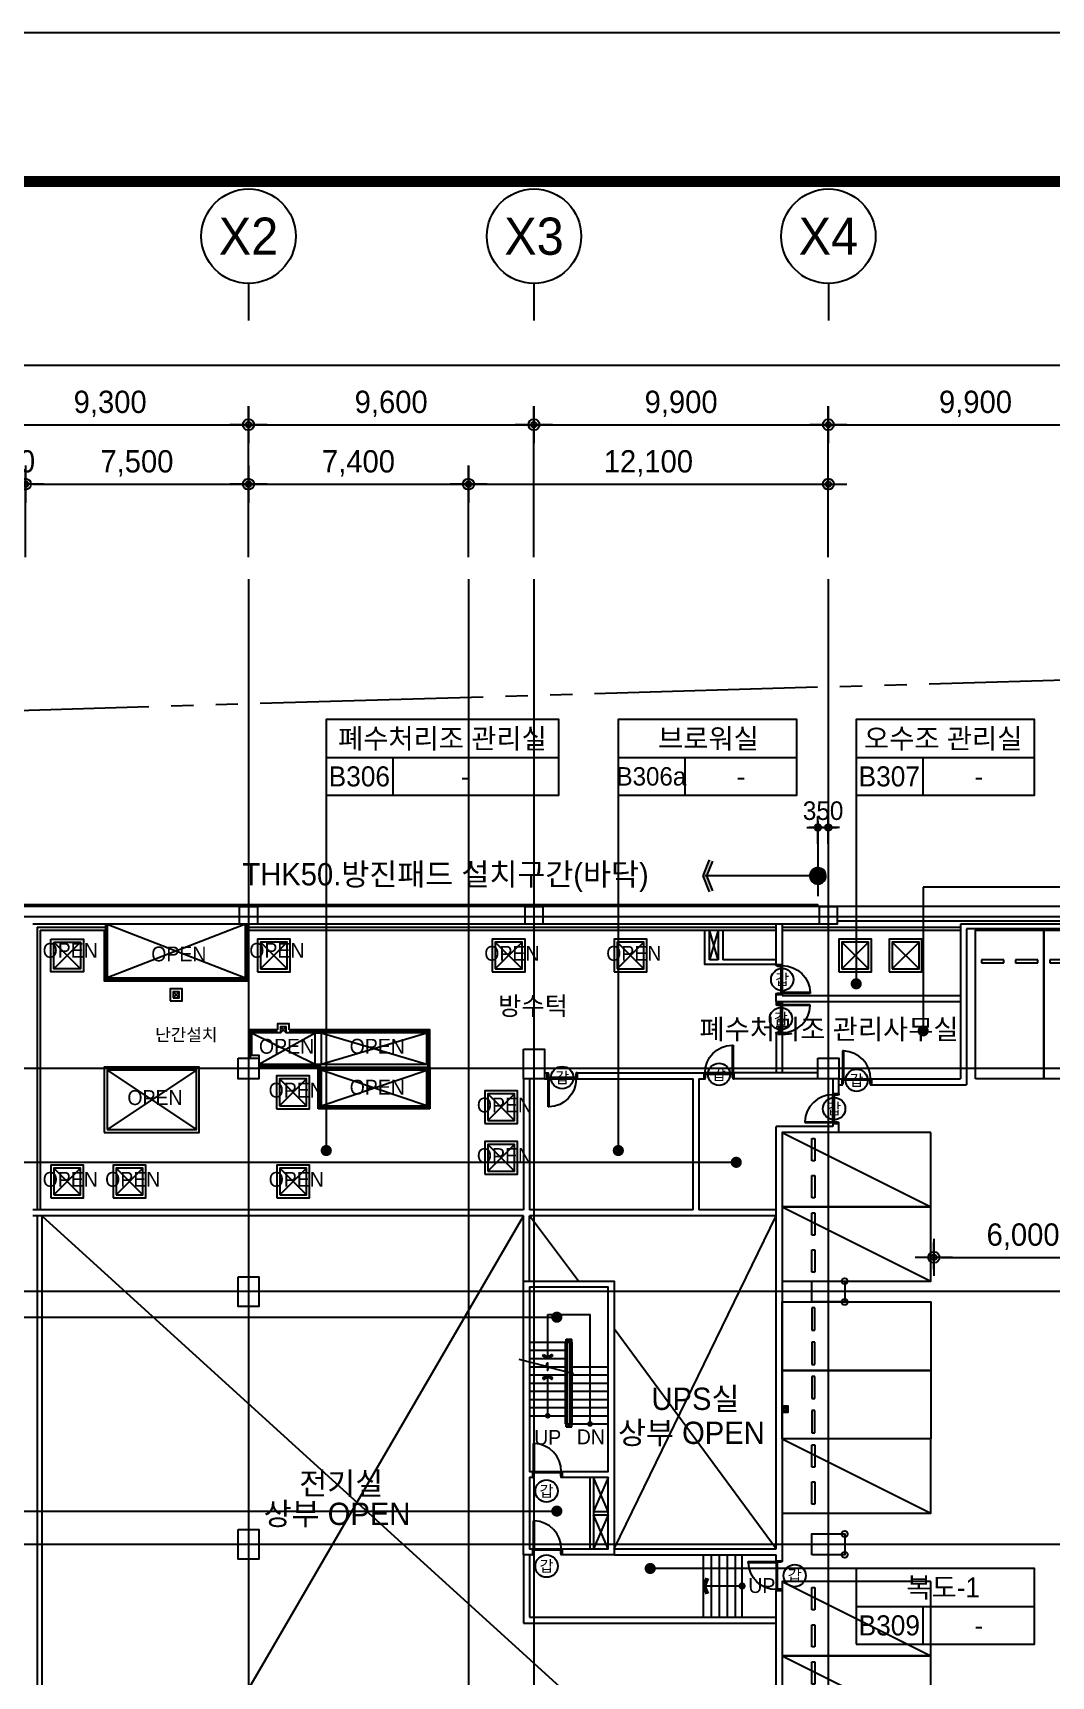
# Model space of a CAD drawing. Header units: metres. Extents: x 630750 to 860239, y 578133 to 726633.
# Drawn here: x 681554 to 715797, y 671380 to 726633 of the extents above; entities that cross this region are included whole.
import ezdxf
from ezdxf.enums import TextEntityAlignment as Align

# ---------------------------------------------------------------- set-up
doc = ezdxf.new("R2010")
doc.units = ezdxf.units.M
doc.header["$LTSCALE"] = 300
for name, pattern in [('HIDDEN', [2, 1, -1]), ('SITE$0$ACAD$0$DASHED', [19.05, 12.7, -6.35]), ('SITE$0$PROPERTY', [37.5, 25, -2.5, 2.5, -2.5, 2.5, -2.5])]:
    doc.linetypes.add(name, pattern=pattern)
doc.layers.get('Defpoints').update_dxf_attribs({"color": 8})
for name, color, linetype in [('001dmp-FORM', 7, 'Continuous'), ('A-ARCH', 8, 'Continuous'), ('A-CEN-1', 1, 'Continuous'), ('A-CON', 2, 'Continuous'), ('A-DIM', 7, 'Continuous'), ('A-DOR', 4, 'Continuous'), ('A-ELE-7', 7, 'Continuous'), ('A-ELE-8', 8, 'Continuous'), ('A-ELE-9', 9, 'Continuous'), ('A-ETC-1', 7, 'Continuous'), ('A-FIN-2', 6, 'Continuous'), ('A-GRID-DIMS', 14, 'Continuous'), ('A-HAT-1', 9, 'Continuous'), ('A-HAT-2', 8, 'Continuous'), ('A-ROM', 7, 'Continuous'), ('A-STAIR', 4, 'Continuous'), ('A-SYM1', 7, 'Continuous'), ('A-TXT', 3, 'Continuous'), ('A-TXT-S', 3, 'Continuous'), ('A-WAL-BLK', 3, 'Continuous'), ('A-WAL-DW', 7, 'Continuous'), ('A-WALL-CONC', 2, 'Continuous'), ('A-코너가드', 7, 'Continuous'), ('DIM', 7, 'Continuous'), ('DOR', 4, 'Continuous'), ('PAK', 8, 'Continuous'), ('SITE$0$C-PROP', 72, 'SITE$0$ACAD$0$DASHED'), ('SLEEVE(F)입상B3', 232, 'Continuous'), ('블럭', 7, 'Continuous'), ('주차장배수', 3, 'Continuous')]:
    doc.layers.add(name, color=color, linetype=linetype)
doc.styles.add('TEXT', font='')
doc.styles.add('TEXT(돋음)', font='')
doc.styles.add('돋움', font='')
doc.styles.get('TEXT').set_extended_font_data('DotumChe')
doc.styles.get('TEXT(돋음)').set_extended_font_data('Dotum')
doc.styles.get('돋움').set_extended_font_data('Dotum')
doc.dimstyles.new('DIM250', dxfattribs={"dimscale": 250, "dimtxt": 3, "dimasz": 1, "dimexe": 2, "dimexo": 3, "dimgap": 1, "dimtad": 1, "dimdec": 0, "dimzin": 0, "dimdsep": 46, "dimlunit": 6, "dimtxsty": 'TEXT(돋음)', "dimblk": 'Z_DOT', "dimcen": 2.5, "dimdle": 2, "dimclrd": 256, "dimclre": 256, "dimclrt": 3, "dimadec": 0, "dimazin": 0, "dimtfac": 1, "dimtdec": 0, "dimtix": 1, "dimtmove": 2, "dimatfit": 3, "dimldrblk": 'Z_DOT', "dimfxl": 1, "dimtolj": 1, "dimtzin": 0, "dimarcsym": 0})
doc.dimstyles.new('DIM250s', dxfattribs={"dimscale": 250, "dimtxt": 2.5, "dimasz": 0.6, "dimexe": 1.5, "dimexo": 2, "dimgap": 1, "dimtad": 1, "dimdec": 0, "dimzin": 0, "dimdsep": 46, "dimtxsty": 'TEXT(돋음)', "dimblk": 'Z_DOT', "dimcen": 1.5, "dimdle": 2, "dimclrd": 256, "dimclre": 256, "dimclrt": 3, "dimadec": 0, "dimazin": 0, "dimtfac": 1, "dimtdec": 0, "dimtix": 1, "dimtmove": 2, "dimatfit": 3, "dimldrblk": 'Z_DOT', "dimfxl": 1, "dimtolj": 1, "dimtzin": 0, "dimarcsym": 0})

# ---------------------------------------------------------------- blocks, each defined once
blk = doc.blocks.new('sym-rom')
at = {"color": 0, "linetype": 'ByBlock'}
for p, q in [((0, 5.1), (24, 5.1)), ((9, 0), (9, 5.1))]:
    blk.add_line(p, q, dxfattribs=at)
blk.add_lwpolyline([(0, 0), (24, 0), (24, 10.2), (0, 10.2)], close=True, dxfattribs=at)
blk = doc.blocks.new('Z_DOT')
at = {"layer": 'DIM', "color": 7}
for p, q in [((0, -2.5), (0, 2.5)), ((-2.5, 0), (2.5, 0))]:
    blk.add_line(p, q, dxfattribs=at)
for radius in [0.75, 0.375]:
    blk.add_circle((0, 0), radius, dxfattribs=at)
blk = doc.blocks.new('*D34')
at = {"layer": 'A-DIM', "lineweight": -2, "transparency": 16777216}
for p, q in [((708304, 709009), (708304, 713959)), ((718204, 709009), (718204, 713959)), ((708554, 713459), (717954, 713459))]:
    blk.add_line(p, q, dxfattribs=at)
at = {"layer": 'Defpoints', "color": 0, "transparency": 16777216}
for p in [(718204, 713459), (708304, 708259), (718204, 708259)]:
    blk.add_point(p, dxfattribs=at)
at = {"layer": 'A-DIM', "lineweight": -2, "transparency": 16777216, "xscale": 250, "yscale": 250, "zscale": 250, "rotation": 180}
blk.add_blockref('Z_DOT', (708304, 713459), dxfattribs=at)
at = {"layer": 'A-DIM', "lineweight": -2, "transparency": 16777216, "xscale": 250, "yscale": 250, "zscale": 250}
blk.add_blockref('Z_DOT', (718204, 713459), dxfattribs=at)
at = {"layer": 'A-DIM', "color": 3, "transparency": 16777216, "insert": (713254, 714157), "char_height": 750, "attachment_point": 5, "style": 'TEXT(돋음)'}
blk.add_mtext('\\A1;9,900', dxfattribs=at)
blk = doc.blocks.new('*D44')
at = {"layer": 'A-DIM', "lineweight": -2, "transparency": 16777216}
for p, q in [((679504, 709009), (679504, 711959)), ((681304, 709009), (681304, 711959)), ((679254, 711459), (679004, 711459)), ((679504, 711459), (681304, 711459)), ((681554, 711459), (681804, 711459))]:
    blk.add_line(p, q, dxfattribs=at)
at = {"layer": 'Defpoints', "color": 0, "transparency": 16777216}
for p in [(681304, 711459), (679504, 708259), (681304, 708259)]:
    blk.add_point(p, dxfattribs=at)
at = {"layer": 'A-DIM', "lineweight": -2, "transparency": 16777216, "xscale": 250, "yscale": 250, "zscale": 250}
blk.add_blockref('Z_DOT', (679504, 711459), dxfattribs=at)
at = {"layer": 'A-DIM', "lineweight": -2, "transparency": 16777216, "xscale": 250, "yscale": 250, "zscale": 250, "rotation": 180}
blk.add_blockref('Z_DOT', (681304, 711459), dxfattribs=at)
at = {"layer": 'A-DIM', "color": 3, "transparency": 16777216, "insert": (680404, 712157), "char_height": 750, "attachment_point": 5, "style": 'TEXT(돋음)'}
blk.add_mtext('\\A1;1,800', dxfattribs=at)
blk = doc.blocks.new('*D45')
at = {"layer": 'A-DIM', "lineweight": -2, "transparency": 16777216}
for p, q in [((681304, 709009), (681304, 711959)), ((688804, 709009), (688804, 711959)), ((681554, 711459), (688554, 711459))]:
    blk.add_line(p, q, dxfattribs=at)
at = {"layer": 'Defpoints', "color": 0, "transparency": 16777216}
for p in [(688804, 711459), (681304, 708259), (688804, 708259)]:
    blk.add_point(p, dxfattribs=at)
at = {"layer": 'A-DIM', "lineweight": -2, "transparency": 16777216, "xscale": 250, "yscale": 250, "zscale": 250, "rotation": 180}
blk.add_blockref('Z_DOT', (681304, 711459), dxfattribs=at)
at = {"layer": 'A-DIM', "lineweight": -2, "transparency": 16777216, "xscale": 250, "yscale": 250, "zscale": 250}
blk.add_blockref('Z_DOT', (688804, 711459), dxfattribs=at)
at = {"layer": 'A-DIM', "color": 3, "transparency": 16777216, "insert": (685054, 712157), "char_height": 750, "attachment_point": 5, "style": 'TEXT(돋음)'}
blk.add_mtext('\\A1;7,500', dxfattribs=at)
blk = doc.blocks.new('351')
at = {"ltscale": 5}
for points in [[(1383106, 4240352), (1378268, 4241613), (1378848, 4243839), (1383686, 4242578), (1383106, 4240352)], [(1379765, 4243393), (1379576, 4242667)], [(1379673, 4242642), (1379862, 4243368)], [(1379862, 4243368), (1379765, 4243393)], [(1379862, 4243368), (1379765, 4243393)], [(1379576, 4242667), (1379673, 4242642)], [(1379475, 4242280), (1379286, 4241555)], [(1379383, 4241529), (1379572, 4242255)], [(1379572, 4242255), (1379475, 4242280)], [(1379286, 4241555), (1379383, 4241529)]]:
    blk.add_lwpolyline(points, dxfattribs=at)
for points in [[(1379765, 4243393), (1379576, 4242667)], [(1379673, 4242642), (1379862, 4243368)], [(1379576, 4242667), (1379673, 4242642)], [(1379475, 4242280), (1379286, 4241555)], [(1379383, 4241529), (1379572, 4242255)], [(1379572, 4242255), (1379475, 4242280)], [(1379286, 4241555), (1379383, 4241529)]]:
    blk.add_lwpolyline(points)
blk = doc.blocks.new('56')
at = {"ltscale": 5}
for points in [[(0, 5000), (0, 0), (2500, 0), (2500, 5000), (0, 5000)], [(200, 1100), (950, 1100)], [(200, 1000), (200, 1100)], [(950, 1000), (200, 1000)], [(950, 1100), (950, 1000)], [(1450, 1100), (2200, 1100)], [(1450, 1000), (1450, 1100)], [(2200, 1000), (1450, 1000)], [(2200, 1100), (2200, 1000)], [(2200, 1100), (2200, 1000)]]:
    blk.add_lwpolyline(points, dxfattribs=at)
for points in [[(200, 1000), (200, 1100)], [(200, 1100), (950, 1100)], [(950, 1000), (200, 1000)], [(950, 1100), (950, 1000)], [(1450, 1000), (1450, 1100)], [(1450, 1100), (2200, 1100)], [(2200, 1000), (1450, 1000)]]:
    blk.add_lwpolyline(points)
at = {"layer": 'PAK'}
blk.add_lwpolyline([(0, 0), (2500, 5000)], dxfattribs=at)
blk = doc.blocks.new('d-10-20')
at = {"layer": 'A-DOR'}
for p, q in [((72141, 450758), (72141, 449818)), ((72171, 450758), (72141, 450758)), ((72171, 450758), (72171, 449818)), ((72141, 449818), (72171, 449818))]:
    blk.add_line(p, q, dxfattribs=at)
for points in [[(72111, 449818), (72111, 449618), (72141, 449618), (72141, 449663), (72156, 449663), (72156, 449773), (72141, 449773), (72141, 449818)], [(73111, 449818), (73111, 449618), (73081, 449618), (73081, 449663), (73066, 449663), (73066, 449773), (73081, 449773), (73081, 449818)]]:
    blk.add_lwpolyline(points, close=True, dxfattribs=at)
blk.add_arc((72141, 449818), 940, 0, 88.1729, dxfattribs=at)
at = {"layer": 'DOR', "color": 9}
for points in [[(72141, 449818), (73081, 449818)], [(73066, 449773), (72156, 449773)]]:
    blk.add_lwpolyline(points, dxfattribs=at)
blk = doc.blocks.new('*D90')
at = {"layer": 'A-DIM', "lineweight": -2, "transparency": 16777216}
for p, q in [((679504, 709009), (679504, 715959)), ((770504, 709009), (770504, 715959)), ((679754, 715459), (770254, 715459))]:
    blk.add_line(p, q, dxfattribs=at)
at = {"layer": 'Defpoints', "color": 0, "transparency": 16777216}
for p in [(770504, 715459), (679504, 708259), (770504, 708259)]:
    blk.add_point(p, dxfattribs=at)
at = {"layer": 'A-DIM', "lineweight": -2, "transparency": 16777216, "xscale": 250, "yscale": 250, "zscale": 250, "rotation": 180}
blk.add_blockref('Z_DOT', (679504, 715459), dxfattribs=at)
at = {"layer": 'A-DIM', "lineweight": -2, "transparency": 16777216, "xscale": 250, "yscale": 250, "zscale": 250}
blk.add_blockref('Z_DOT', (770504, 715459), dxfattribs=at)
at = {"layer": 'A-DIM', "color": 3, "transparency": 16777216, "insert": (725004, 716157), "char_height": 750, "attachment_point": 5, "style": 'TEXT(돋음)'}
blk.add_mtext('\\A1;91,000', dxfattribs=at)
blk = doc.blocks.new('*D92')
at = {"layer": 'A-DIM', "lineweight": -2, "transparency": 16777216}
for p, q in [((679504, 709009), (679504, 713959)), ((688804, 709009), (688804, 713959)), ((679754, 713459), (688554, 713459))]:
    blk.add_line(p, q, dxfattribs=at)
at = {"layer": 'Defpoints', "color": 0, "transparency": 16777216}
for p in [(688804, 713459), (679504, 708259), (688804, 708259)]:
    blk.add_point(p, dxfattribs=at)
at = {"layer": 'A-DIM', "lineweight": -2, "transparency": 16777216, "xscale": 250, "yscale": 250, "zscale": 250, "rotation": 180}
blk.add_blockref('Z_DOT', (679504, 713459), dxfattribs=at)
at = {"layer": 'A-DIM', "lineweight": -2, "transparency": 16777216, "xscale": 250, "yscale": 250, "zscale": 250}
blk.add_blockref('Z_DOT', (688804, 713459), dxfattribs=at)
at = {"layer": 'A-DIM', "color": 3, "transparency": 16777216, "insert": (684154, 714157), "char_height": 750, "attachment_point": 5, "style": 'TEXT(돋음)'}
blk.add_mtext('\\A1;9,300', dxfattribs=at)
blk = doc.blocks.new('*D93')
at = {"layer": 'A-DIM', "lineweight": -2, "transparency": 16777216}
for p, q in [((688804, 709009), (688804, 713959)), ((698404, 709009), (698404, 713959)), ((689054, 713459), (698154, 713459))]:
    blk.add_line(p, q, dxfattribs=at)
at = {"layer": 'Defpoints', "color": 0, "transparency": 16777216}
for p in [(698404, 713459), (688804, 708259), (698404, 708259)]:
    blk.add_point(p, dxfattribs=at)
at = {"layer": 'A-DIM', "lineweight": -2, "transparency": 16777216, "xscale": 250, "yscale": 250, "zscale": 250, "rotation": 180}
blk.add_blockref('Z_DOT', (688804, 713459), dxfattribs=at)
at = {"layer": 'A-DIM', "lineweight": -2, "transparency": 16777216, "xscale": 250, "yscale": 250, "zscale": 250}
blk.add_blockref('Z_DOT', (698404, 713459), dxfattribs=at)
at = {"layer": 'A-DIM', "color": 3, "transparency": 16777216, "insert": (693604, 714157), "char_height": 750, "attachment_point": 5, "style": 'TEXT(돋음)'}
blk.add_mtext('\\A1;9,600', dxfattribs=at)
blk = doc.blocks.new('*D94')
at = {"layer": 'A-DIM', "lineweight": -2, "transparency": 16777216}
for p, q in [((698404, 709009), (698404, 713959)), ((708304, 709009), (708304, 713959)), ((698654, 713459), (708054, 713459))]:
    blk.add_line(p, q, dxfattribs=at)
at = {"layer": 'Defpoints', "color": 0, "transparency": 16777216}
for p in [(708304, 713459), (698404, 708259), (708304, 708259)]:
    blk.add_point(p, dxfattribs=at)
at = {"layer": 'A-DIM', "lineweight": -2, "transparency": 16777216, "xscale": 250, "yscale": 250, "zscale": 250, "rotation": 180}
blk.add_blockref('Z_DOT', (698404, 713459), dxfattribs=at)
at = {"layer": 'A-DIM', "lineweight": -2, "transparency": 16777216, "xscale": 250, "yscale": 250, "zscale": 250}
blk.add_blockref('Z_DOT', (708304, 713459), dxfattribs=at)
at = {"layer": 'A-DIM', "color": 3, "transparency": 16777216, "insert": (703354, 714157), "char_height": 750, "attachment_point": 5, "style": 'TEXT(돋음)'}
blk.add_mtext('\\A1;9,900', dxfattribs=at)
blk = doc.blocks.new('*D112')
at = {"layer": 'A-DIM', "lineweight": -2, "transparency": 16777216}
for p, q in [((688804, 709009), (688804, 711959)), ((696204, 709009), (696204, 711959)), ((689054, 711459), (695954, 711459))]:
    blk.add_line(p, q, dxfattribs=at)
at = {"layer": 'Defpoints', "color": 0, "transparency": 16777216}
for p in [(696204, 711459), (688804, 708259), (696204, 708259)]:
    blk.add_point(p, dxfattribs=at)
at = {"layer": 'A-DIM', "lineweight": -2, "transparency": 16777216, "xscale": 250, "yscale": 250, "zscale": 250, "rotation": 180}
blk.add_blockref('Z_DOT', (688804, 711459), dxfattribs=at)
at = {"layer": 'A-DIM', "lineweight": -2, "transparency": 16777216, "xscale": 250, "yscale": 250, "zscale": 250}
blk.add_blockref('Z_DOT', (696204, 711459), dxfattribs=at)
at = {"layer": 'A-DIM', "color": 3, "transparency": 16777216, "insert": (692504, 712157), "char_height": 750, "attachment_point": 5, "style": 'TEXT(돋음)'}
blk.add_mtext('\\A1;7,400', dxfattribs=at)
blk = doc.blocks.new('*D114')
at = {"layer": 'A-DIM', "lineweight": -2, "transparency": 16777216}
for p, q in [((696204, 709009), (696204, 711959)), ((708304, 709009), (708304, 711959)), ((696454, 711459), (708054, 711459))]:
    blk.add_line(p, q, dxfattribs=at)
at = {"layer": 'Defpoints', "color": 0, "transparency": 16777216}
for p in [(708304, 711459), (696204, 708259), (708304, 708259)]:
    blk.add_point(p, dxfattribs=at)
at = {"layer": 'A-DIM', "lineweight": -2, "transparency": 16777216, "xscale": 250, "yscale": 250, "zscale": 250, "rotation": 180}
blk.add_blockref('Z_DOT', (696204, 711459), dxfattribs=at)
at = {"layer": 'A-DIM', "lineweight": -2, "transparency": 16777216, "xscale": 250, "yscale": 250, "zscale": 250}
blk.add_blockref('Z_DOT', (708304, 711459), dxfattribs=at)
at = {"layer": 'A-DIM', "color": 3, "transparency": 16777216, "insert": (702254, 712157), "char_height": 750, "attachment_point": 5, "style": 'TEXT(돋음)'}
blk.add_mtext('\\A1;12,100', dxfattribs=at)
blk = doc.blocks.new('*U31')
blk.add_line((0, 5), (0, 0))
blk.add_circle((0, 11.35), 6.35)
at = {"color": 3, "style": '돋움'}
blk.add_attdef('NO', text='', height=5, dxfattribs=at).set_placement((0, 11.35), align=Align.MIDDLE_CENTER)
blk = doc.blocks.new('dor-1000x200conc')
at = {"layer": 'A-DOR'}
for p, q in [((30, 1140), (30, 200)), ((60, 1140), (30, 1140)), ((60, 1140), (60, 200)), ((30, 200), (60, 200))]:
    blk.add_line(p, q, dxfattribs=at)
for points in [[(0, 200), (0, 0), (30, 0), (30, 45), (45, 45), (45, 155), (30, 155), (30, 200)], [(1000, 200), (1000, 0), (970, 0), (970, 45), (955, 45), (955, 155), (970, 155), (970, 200)]]:
    blk.add_lwpolyline(points, close=True, dxfattribs=at)
blk.add_arc((30, 200), 940, 0, 88.1729, dxfattribs=at)
at = {"layer": 'DOR', "color": 9}
for points in [[(30, 200), (970, 200)], [(955, 155), (45, 155)]]:
    blk.add_lwpolyline(points, dxfattribs=at)
blk = doc.blocks.new('*D85')
at = {"layer": 'A-DIM', "lineweight": -2, "transparency": 16777216}
for p, q in [((711854, 685060), (711854, 685960)), ((717854, 685060), (717854, 685960)), ((712104, 685460), (717604, 685460))]:
    blk.add_line(p, q, dxfattribs=at)
at = {"layer": 'Defpoints', "color": 0, "transparency": 16777216}
for p in [(717854, 685460), (711854, 684310), (717854, 684310)]:
    blk.add_point(p, dxfattribs=at)
at = {"layer": 'A-DIM', "lineweight": -2, "transparency": 16777216, "xscale": 250, "yscale": 250, "zscale": 250, "rotation": 180}
blk.add_blockref('Z_DOT', (711854, 685460), dxfattribs=at)
at = {"layer": 'A-DIM', "lineweight": -2, "transparency": 16777216, "xscale": 250, "yscale": 250, "zscale": 250}
blk.add_blockref('Z_DOT', (717854, 685460), dxfattribs=at)
at = {"layer": 'A-DIM', "color": 3, "transparency": 16777216, "insert": (714854, 686158), "char_height": 750, "attachment_point": 5, "style": 'TEXT(돋음)'}
blk.add_mtext('\\A1;6,000', dxfattribs=at)
blk = doc.blocks.new('*D65')
at = {"layer": 'A-DIM', "lineweight": -2, "transparency": 16777216}
for p, q in [((707954, 699364), (707954, 700288)), ((708304, 699364), (708304, 700288)), ((707804, 699913), (707654, 699913)), ((707954, 699913), (708304, 699913)), ((708454, 699913), (708604, 699913))]:
    blk.add_line(p, q, dxfattribs=at)
at = {"layer": 'Defpoints', "color": 0, "transparency": 16777216}
for p in [(708304, 699913), (707954, 698864), (708304, 698864)]:
    blk.add_point(p, dxfattribs=at)
at = {"layer": 'A-DIM', "lineweight": -2, "transparency": 16777216, "xscale": 150, "yscale": 150, "zscale": 150}
blk.add_blockref('Z_DOT', (707954, 699913), dxfattribs=at)
at = {"layer": 'A-DIM', "lineweight": -2, "transparency": 16777216, "xscale": 150, "yscale": 150, "zscale": 150, "rotation": 180}
blk.add_blockref('Z_DOT', (708304, 699913), dxfattribs=at)
at = {"layer": 'A-DIM', "color": 3, "transparency": 16777216, "insert": (708129, 700476), "char_height": 625, "attachment_point": 5, "style": 'TEXT(돋음)'}
blk.add_mtext('\\A1;350', dxfattribs=at)
blk = doc.blocks.new('xref-sheet(건축)')
at = {"layer": '001dmp-FORM', "color": 30}
blk.add_lwpolyline([(8410, 5940), (0, 5940), (0, 0), (8410, 0)], close=True, dxfattribs=at)
at = {"layer": '001dmp-FORM', "const_width": 15}
blk.add_lwpolyline([(300, 200), (300, 5740), (8210, 5740), (8210, 200)], close=True, dxfattribs=at)

msp = doc.modelspace()

# ---------------------------------------------------------------- hatches: boundary and pattern name
at = {"layer": 'A-ETC-1'}
for points in [[(704308.6, 698826.9), (704408.9, 698786.8), (704208.9, 698286.9), (704408.9, 697787), (704308.6, 697746.9), (704092.6, 698286.9)], [(707771.9, 698485.9, 1), (708136.9, 698088, 1)], [(708136.9, 698485.9, -1), (707771.9, 698088, -1)], [(704212.4, 674680.2), (704262.5, 674660.2), (704162.6, 674410.2), (704262.5, 674160.3), (704212.4, 674140.2), (704104.4, 674410.2)], [(704212.4, 674680.2), (704262.5, 674660.2), (704162.6, 674410.2), (704262.5, 674160.3), (704212.4, 674140.2), (704104.4, 674410.2)]]:
    msp.add_hatch(color=256, dxfattribs=at).paths.add_polyline_path(points)
at = {"layer": 'A-SYM1'}
for points in [[(698703.2, 682145.6), (698729.8, 682191.8), (698868.4, 682111.8), (699007, 682191.8), (699033.6, 682145.6), (698868.4, 682050.2)], [(698703.2, 681404.8), (698729.8, 681358.6), (698868.4, 681438.6), (699007, 681358.6), (699033.6, 681404.8), (698868.4, 681500.2)]]:
    msp.add_hatch(color=7, dxfattribs=at).paths.add_polyline_path(points)
h = msp.add_hatch(color=7, dxfattribs=at)
edge = h.paths.add_edge_path()
edge.add_arc((698868.4, 680135.2), 96, 450, 630)
edge.add_arc((698868.4, 680135.2), 96, 630, 810)
h = msp.add_hatch(color=7, dxfattribs=at)
edge = h.paths.add_edge_path()
edge.add_arc((700290.4, 679860.2), 96, 450, 630)
edge.add_arc((700290.4, 679860.2), 96, 630, 810)

# ---------------------------------------------------------------- linework, layer by layer
at = {"color": 0, "linetype": 'ByBlock'}
msp.add_line((693671.4, 700996.1), (693671.4, 702271.1), dxfattribs=at)
at = {"layer": 'A-ARCH'}
for p, q in [((691152.4, 690460.2), (691152.4, 691860.2)), ((694902.4, 691860.2), (694902.4, 690460.2)), ((694902.4, 690460.2), (691152.4, 690460.2))]:
    msp.add_line(p, q, dxfattribs=at)
at = {"layer": 'A-CEN-1', "linetype": 'Continuous'}
for p, q in [((688804.4, 708258.8), (688804.4, 632129.2)), ((696204.4, 708258.8), (696204.4, 636401.3)), ((698404.4, 708258.8), (698404.4, 667379.2)), ((708304.4, 708258.8), (708304.4, 640745.8)), ((796986.4, 696910.2), (657202.6, 696910.2)), ((796986.4, 691810.2), (657202.6, 691810.2)), ((796986.4, 684310.2), (657202.6, 684310.2)), ((796986.4, 675810.2), (657202.6, 675810.2))]:
    msp.add_line(p, q, dxfattribs=at)
at = {"layer": 'A-CON'}
for points in [[(688504.4, 697260.2), (689104.4, 697260.2), (689104.4, 696660.2), (688504.4, 696660.2)], [(698104.4, 697260.2), (698704.4, 697260.2), (698704.4, 696660.2), (698104.4, 696660.2)], [(708004.4, 697260.2), (708604.4, 697260.2), (708604.4, 696660.2), (708004.4, 696660.2)], [(698054.4, 692460.2), (698754.4, 692460.2), (698754.4, 691460.2), (698054.4, 691460.2)], [(688454.4, 692160.2), (689154.4, 692160.2), (689154.4, 691460.2), (688454.4, 691460.2)], [(707954.4, 692160.2), (708654.4, 692160.2), (708654.4, 691460.2), (707954.4, 691460.2)], [(688454.4, 684810.2), (689154.4, 684810.2), (689154.4, 683810.2), (688454.4, 683810.2)], [(707754.4, 683960.2), (707754.4, 684660.2), (708854.4, 684660.2), (708854.4, 683960.2)], [(688454.4, 676310.2), (689154.4, 676310.2), (689154.4, 675310.2), (688454.4, 675310.2)], [(707754.4, 675460.2), (707754.4, 676160.2), (708854.4, 676160.2), (708854.4, 675460.2)]]:
    msp.add_lwpolyline(points, close=True, dxfattribs=at)
at = {"layer": 'A-DIM', "color": 6, "linetype": 'HIDDEN', "const_width": 50}
msp.add_lwpolyline([(707954.4, 697285.2), (680929.4, 697285.2), (680929.4, 664935.2), (679129.4, 664935.2), (679129.4, 637435.2), (674129.4, 637435.2), (674129.4, 628364.9), (679129.4, 626847.7), (679129.4, 621141.5), (707947.1, 612397)], dxfattribs=at)
at = {"layer": 'A-ELE-7'}
for p, q in [((684052.4, 696660.2), (684052.4, 694860.2)), ((688702.4, 694860.2), (688702.4, 696660.2)), ((704304.4, 695460.2), (704304.4, 696460.2)), ((704604.4, 696460.2), (704604.4, 695460.2)), ((704754.4, 696460.2), (704754.4, 695460.2)), ((704604.4, 695460.2), (704304.4, 695460.2)), ((706554.4, 695460.2), (704754.4, 695460.2)), ((684052.4, 694860.2), (688702.4, 694860.2))]:
    msp.add_line(p, q, dxfattribs=at)
for points in [[(682254.4, 696060.2), (683154.4, 696060.2), (683154.4, 695160.2), (682254.4, 695160.2)], [(689204.4, 695160.2), (690104.4, 695160.2), (690104.4, 696060.2), (689204.4, 696060.2)], [(697104.4, 695160.2), (698004.4, 695160.2), (698004.4, 696060.2), (697104.4, 696060.2)], [(701204.4, 695160.2), (702104.4, 695160.2), (702104.4, 696060.2), (701204.4, 696060.2)], [(708754.4, 695160.2), (709654.4, 695160.2), (709654.4, 696060.2), (708754.4, 696060.2)], [(710454.4, 695160.2), (711354.4, 695160.2), (711354.4, 696060.2), (710454.4, 696060.2)], [(691252.4, 691960.2), (694802.4, 691960.2), (694802.4, 693010.2), (691252.4, 693010.2)], [(684052.4, 689760.2), (687052.4, 689760.2), (687052.4, 691760.2), (684052.4, 691760.2)], [(689852.4, 690560.2), (690752.4, 690560.2), (690752.4, 691460.2), (689852.4, 691460.2)], [(691252.4, 690560.2), (694802.4, 690560.2), (694802.4, 691760.2), (691252.4, 691760.2)], [(696854.4, 690060.2), (697754.4, 690060.2), (697754.4, 690960.2), (696854.4, 690960.2)], [(696854.4, 688360.2), (697754.4, 688360.2), (697754.4, 689260.2), (696854.4, 689260.2)], [(682254.4, 687560.2), (683154.4, 687560.2), (683154.4, 688460.2), (682254.4, 688460.2)], [(684354.4, 687560.2), (685254.4, 687560.2), (685254.4, 688460.2), (684354.4, 688460.2)], [(689854.4, 687560.2), (690754.4, 687560.2), (690754.4, 688460.2), (689854.4, 688460.2)]]:
    msp.add_lwpolyline(points, close=True, dxfattribs=at)
msp.add_lwpolyline([(689154.4, 691960.2), (691052.4, 691960.2), (691052.4, 693010.2), (690077.4, 693010.2), (690077.4, 693210.2), (689877.4, 693210.2), (689877.4, 693010.2), (688902.4, 693010.2), (688902.4, 692260.2), (689154.4, 692260.2), (689154.4, 691960.2)], dxfattribs=at)
at = {"layer": 'A-ELE-8', "color": 8}
for p, q in [((686277.4, 694385.2), (686477.4, 694185.2)), ((686277.4, 694185.2), (686477.4, 694385.2)), ((691052.4, 693010.2), (691252.4, 693010.2)), ((691052.4, 691960.2), (691252.4, 691960.2))]:
    msp.add_line(p, q, dxfattribs=at)
for points in [[(706554.4, 695310.2), (704154.4, 695310.2), (704154.4, 696460.2)], [(689777.4, 693110.2), (688802.4, 693110.2), (688802.4, 692160.2)], [(690177.4, 693110.2), (690177.4, 693310.2), (689777.4, 693310.2), (689777.4, 693110.2)], [(691152.4, 693110.2), (690177.4, 693110.2)], [(691152.4, 691860.2), (694902.4, 691860.2), (694902.4, 693110.2), (691152.4, 693110.2)], [(689152.4, 691860.2), (691152.4, 691860.2)]]:
    msp.add_lwpolyline(points, dxfattribs=at)
for points in [[(682154.4, 696160.2), (683254.4, 696160.2), (683254.4, 695060.2), (682154.4, 695060.2)], [(697004.4, 695060.2), (698104.4, 695060.2), (698104.4, 696160.2), (697004.4, 696160.2)], [(701104.4, 695060.2), (702204.4, 695060.2), (702204.4, 696160.2), (701104.4, 696160.2)], [(686177.4, 694085.2), (686577.4, 694085.2), (686577.4, 694485.2), (686177.4, 694485.2)], [(686277.4, 694185.2), (686477.4, 694185.2), (686477.4, 694385.2), (686277.4, 694385.2)], [(683952.4, 689660.2), (687152.4, 689660.2), (687152.4, 691860.2), (683952.4, 691860.2)], [(689752.4, 690460.2), (690852.4, 690460.2), (690852.4, 691560.2), (689752.4, 691560.2)], [(696754.4, 689960.2), (697854.4, 689960.2), (697854.4, 691060.2), (696754.4, 691060.2)], [(696754.4, 688260.2), (697854.4, 688260.2), (697854.4, 689360.2), (696754.4, 689360.2)], [(682154.4, 687460.2), (683254.4, 687460.2), (683254.4, 688560.2), (682154.4, 688560.2)], [(684254.4, 687460.2), (685354.4, 687460.2), (685354.4, 688560.2), (684254.4, 688560.2)], [(689754.4, 687460.2), (690854.4, 687460.2), (690854.4, 688560.2), (689754.4, 688560.2)]]:
    msp.add_lwpolyline(points, close=True, dxfattribs=at)
at = {"layer": 'A-ELE-9'}
for p, q in [((681704.4, 696560.2), (681704.4, 687060.2)), ((681704.4, 696560.2), (684052.4, 696560.2)), ((681804.4, 696460.2), (681804.4, 687060.2)), ((688702.4, 696560.2), (706554.4, 696560.2)), ((706754.4, 696560.2), (712754.4, 696560.2)), ((706754.4, 696460.2), (712754.4, 696460.2))]:
    msp.add_line(p, q, dxfattribs=at)
msp.add_lwpolyline([(681804.4, 696460.2), (683952.4, 696460.2), (683952.4, 694760.2), (688802.4, 694760.2), (688802.4, 696460.2), (706554.4, 696460.2)], dxfattribs=at)
at = {"layer": 'A-ETC-1'}
for p, q in [((707954.4, 700139.8), (707954.4, 697600.3)), ((704092.6, 698286.9), (704308.6, 698826.9)), ((704408.9, 698786.8), (704208.9, 698286.9)), ((704308.6, 697746.9), (704092.6, 698286.9)), ((707954.4, 698286.9), (704150.7, 698286.9)), ((704208.9, 698286.9), (704408.9, 697787)), ((704104.4, 674410.2), (704212.4, 674680.2)), ((704104.4, 674410.2), (704212.4, 674680.2)), ((704262.5, 674660.2), (704162.6, 674410.2)), ((704262.5, 674660.2), (704162.6, 674410.2)), ((705454.4, 674410.2), (704104.4, 674410.2)), ((704212.4, 674140.2), (704104.4, 674410.2)), ((704212.4, 674140.2), (704104.4, 674410.2)), ((704162.6, 674410.2), (704262.5, 674160.3)), ((704162.6, 674410.2), (704262.5, 674160.3))]:
    msp.add_line(p, q, dxfattribs=at)
at = {"layer": 'A-ETC-1', "const_width": 120}
msp.add_lwpolyline([(705448.6, 674450.8, -1), (705360.2, 674369.7, -1)], format="xyb", close=True, dxfattribs=at)
at = {"layer": 'A-ETC-1'}
for start, end in [(42.53473, 222.53473), (137.46527, 317.46527), (317.46527, 137.46527)]:
    msp.add_arc((707954.4, 698286.9), 270, start, end, dxfattribs=at)
at = {"layer": 'A-FIN-2'}
for p, q in [((689777.4, 693060.2), (689777.4, 693050.2)), ((690177.4, 693060.2), (690177.4, 693050.2))]:
    msp.add_line(p, q, dxfattribs=at)
for points in [[(683992.4, 696660.2), (683992.4, 694800.2), (688762.4, 694800.2), (688762.4, 696660.2)], [(684002.4, 696660.2), (684002.4, 694810.2), (688752.4, 694810.2), (688752.4, 696660.2)], [(689777.4, 693060.2), (688852.4, 693060.2), (688852.4, 692160.2)], [(689777.4, 693050.2), (688862.4, 693050.2), (688862.4, 692160.2)], [(689152.4, 691910.2), (691202.4, 691910.2), (691202.4, 690510.2), (694852.4, 690510.2), (694852.4, 693060.2), (690177.4, 693060.2)], [(691152.4, 691920.2), (691212.4, 691920.2), (691212.4, 690520.2), (694842.4, 690520.2), (694842.4, 693050.2), (690177.4, 693050.2)], [(689152.4, 691920.2), (691152.4, 691920.2)]]:
    msp.add_lwpolyline(points, dxfattribs=at)
at = {"layer": 'A-HAT-1', "color": 8}
for p, q in [((688702.4, 696660.2), (684052.4, 694860.2)), ((684052.4, 696660), (688702.4, 694860.2)), ((704604.4, 695460.2), (704304.4, 696460.2)), ((704604.4, 696460.2), (704304.4, 695460.2)), ((682254.4, 695160.2), (683154.4, 696060.2)), ((683154.4, 695160.2), (682254.4, 696060.2)), ((689204.4, 695160.2), (690104.4, 696060.2)), ((690104.4, 695160.2), (689204.4, 696060.2)), ((697104.4, 695160.2), (698004.4, 696060.2)), ((698004.4, 695160.2), (697104.4, 696060.2)), ((701204.4, 695160.2), (702104.4, 696060.2)), ((702104.4, 695160.2), (701204.4, 696060.2)), ((688902.4, 693010.2), (691052.4, 691960.2)), ((689154.4, 691960.2), (691052.4, 693010.2)), ((689877.4, 693210.2), (690077.4, 693010.2)), ((689877.4, 693010.2), (690077.4, 693210.2)), ((691252.4, 693010.2), (694802.4, 691960.2)), ((691252.4, 691960.2), (694802.4, 693010.2)), ((684052.4, 691760.2), (687052.4, 689760.2)), ((687052.4, 691760.2), (684052.4, 689760.2)), ((689852.4, 690560.2), (690752.4, 691460.2)), ((690752.4, 690560.2), (689852.4, 691460.2)), ((691252.4, 690560.2), (694802.4, 691760.2)), ((694802.4, 690560.2), (691252.4, 691760.2)), ((696854.4, 690060.2), (697754.4, 690960.2)), ((697754.4, 690060.2), (696854.4, 690960.2)), ((696854.4, 688360.2), (697754.4, 689260.2)), ((697754.4, 688360.2), (696854.4, 689260.2)), ((682254.4, 687560.2), (683154.4, 688460.2)), ((683154.4, 687560.2), (682254.4, 688460.2)), ((684354.4, 687560.2), (685254.4, 688460.2)), ((685254.4, 687560.2), (684354.4, 688460.2)), ((689854.4, 687560.2), (690754.4, 688460.2)), ((690754.4, 687560.2), (689854.4, 688460.2))]:
    msp.add_line(p, q, dxfattribs=at)
at = {"layer": 'A-HAT-1', "color": 8, "linetype": 'Continuous'}
for p, q in [((699904.4, 684660.2), (698254.4, 686860.2)), ((701104.4, 675660.2), (706554.4, 686860.2)), ((706554.4, 675660.2), (701104.4, 683060.2)), ((700904.4, 678060.2), (700404.4, 676920.2)), ((700904.4, 676920.2), (700404.4, 678060.2)), ((700904.4, 675660.2), (700404.4, 676800.2)), ((700904.4, 676800.2), (700404.4, 675660.2))]:
    msp.add_line(p, q, dxfattribs=at)
at = {"layer": 'A-HAT-1', "color": 8}
msp.add_lwpolyline([(689104.4, 695060.2), (690204.4, 695060.2), (690204.4, 696160.2), (689104.4, 696160.2)], close=True, dxfattribs=at)
at = {"layer": 'A-HAT-1', "color": 8, "linetype": 'Continuous'}
for points in [[(681854.4, 686860.2), (706554.4, 664410.2)], [(698054.4, 686860.2), (686004.4, 666129.7)]]:
    msp.add_lwpolyline(points, dxfattribs=at)
at = {"layer": 'A-HAT-2'}
msp.add_lwpolyline([(707954.4, 697260.2), (707954.4, 697310.2), (680904.4, 697310.2), (680904.4, 664960.2), (679104.4, 664960.2), (679104.4, 637460.2), (674104.4, 637460.2), (674104.4, 628346.4), (679104.4, 626829.2), (679104.4, 623171.6)], dxfattribs=at)
at = {"layer": 'A-ROM', "color": 7}
for p, q in [((691421.4, 702271.1), (699242.7, 702271.1)), ((691421.4, 700996.1), (691421.4, 689052.4)), ((701242.7, 700996.1), (701242.7, 689052.4)), ((709242.7, 700996.1), (709242.7, 694658.2)), ((716494, 697907.6), (711493.3, 697907.6)), ((711493.3, 697907.6), (711493.3, 693074.3)), ((675997.8, 688656.6), (705208.3, 688656.6)), ((675997.8, 683448.4), (699174.7, 683448.4)), ((675997.8, 676930), (699174.7, 676930)), ((709242.7, 674999.7), (702315.1, 674999.7))]:
    msp.add_line(p, q, dxfattribs=at)
msp.add_lwpolyline([(691421.4, 700996.1), (699242.7, 700996.1), (699242.7, 703546.1), (691421.4, 703546.1)], close=True, dxfattribs=at)
at = {"layer": 'A-ROM', "color": 7, "const_width": 187.5}
for points in [[(709148.9, 694658.2, -1), (709336.4, 694658.2, -1)], [(711399.5, 693074.3, -1), (711587, 693074.3, -1)], [(691327.7, 689052.4, -1), (691515.2, 689052.4, -1)], [(701148.9, 689052.4, -1), (701336.4, 689052.4, -1)], [(705208.3, 688562.8, -1), (705208.3, 688750.3, -1)], [(699174.7, 683354.6, -1), (699174.7, 683542.1, -1)], [(699174.7, 676836.2, -1), (699174.7, 677023.7, -1)], [(702315.1, 675093.5, -1), (702315.1, 674906, -1)]]:
    msp.add_lwpolyline(points, format="xyb", close=True, dxfattribs=at)
at = {"layer": 'A-STAIR'}
for p, q in [((698272.4, 682610.2), (699484.4, 682610.2)), ((699464.4, 679860.2), (699464.4, 682610.2)), ((699484.4, 682710.2), (699674.4, 682710.2)), ((699484.4, 679760.2), (699484.4, 682710.2)), ((699534.4, 682660.2), (699624.4, 682660.2)), ((699534.4, 679810.2), (699534.4, 682660.2)), ((699534.4, 682610.2), (699624.4, 682610.2)), ((699624.4, 679810.2), (699624.4, 682660.2)), ((699674.4, 679760.2), (699674.4, 682710.2)), ((699694.4, 682610.2), (699674.4, 682610.2)), ((699694.4, 679860.2), (699694.4, 682610.2)), ((698272.4, 682335.2), (699464.4, 682335.2)), ((698272.4, 682060.2), (699464.4, 682060.2)), ((698272.4, 681785.2), (699464.4, 681785.2)), ((698272.4, 681510.2), (699464.4, 681510.2)), ((699694.4, 681785.2), (700886.4, 681785.2)), ((699694.4, 681510.2), (700886.4, 681510.2)), ((698272.4, 681235.2), (699464.4, 681235.2)), ((698272.4, 680960.2), (699464.4, 680960.2)), ((699694.4, 681235.2), (700886.4, 681235.2)), ((699694.4, 680960.2), (700886.4, 680960.2)), ((698272.4, 680685.2), (699464.4, 680685.2)), ((698272.4, 680410.2), (699464.4, 680410.2)), ((699694.4, 680685.2), (700886.4, 680685.2)), ((699694.4, 680410.2), (700886.4, 680410.2)), ((698272.4, 680135.2), (699484.4, 680135.2)), ((699464.4, 679860.2), (699484.4, 679860.2)), ((699484.4, 679760.2), (699674.4, 679760.2)), ((699534.4, 679860.2), (699624.4, 679860.2)), ((699534.4, 679810.2), (699624.4, 679810.2)), ((699674.4, 679860.2), (699694.4, 679860.2)), ((699694.4, 680135.2), (700886.4, 680135.2)), ((699694.4, 679860.2), (700886.4, 679860.2))]:
    msp.add_line(p, q, dxfattribs=at)
for points in [[(704104.4, 673360.2), (704104.4, 675460.2)], [(704374.4, 673360.2), (704374.4, 675460.2)], [(704644.4, 673360.2), (704644.4, 675460.2)], [(704914.4, 673360.2), (704914.4, 675460.2)], [(705184.4, 673360.2), (705184.4, 675460.2)], [(705404.4, 673360.2), (705404.4, 675460.2)]]:
    msp.add_lwpolyline(points, dxfattribs=at)
at = {"layer": 'A-SYM1', "color": 7}
for p, q in [((698868.4, 682050.2), (698868.4, 683535.1)), ((698868.4, 683535.1), (700290.4, 683535.1)), ((700290.4, 679860.2), (700290.4, 683535.1)), ((698868.4, 680135.2), (698868.4, 681500.2))]:
    msp.add_line(p, q, dxfattribs=at)
at = {"layer": 'A-SYM1'}
msp.add_lwpolyline([(707954.4, 697260.2, 0, 250, 0), (707367.4, 697727.1, 0, 0, 0), (704208.3, 700260.2, 0, 0, 0), (677954.4, 700260.2, 0, 0, 0), (677954.4, 672527.8, 0, 0, 0), (676154.4, 672527.8, 0, 0, 0), (676154.4, 640410.2, 0, 0, 0), (671854.4, 640410.2, 0, 0, 0), (671854.4, 618916.5, 0, 0, 0), (701584.1, 609871.8, 0, 0, 0), (707257.1, 612144.7, 250, 0, 0), (707954.4, 612420.9, 0, 0, 0)], format="xyseb", dxfattribs=at)
at = {"layer": 'A-SYM1', "color": 7}
msp.add_lwpolyline([(697898.6, 682042.7), (698814, 681797.4), (698859.4, 681910.4), (698859.4, 681660), (698904.8, 681773.1), (699733.4, 681551.1)], dxfattribs=at)
for points in [[(698729.8, 682191.8), (698868.4, 682111.8), (699007, 682191.8), (699033.6, 682145.6), (698868.4, 682050.2), (698703.2, 682145.6)], [(698729.8, 681358.6), (698868.4, 681438.6), (699007, 681358.6), (699033.6, 681404.8), (698868.4, 681500.2), (698703.2, 681404.8)]]:
    msp.add_lwpolyline(points, close=True, dxfattribs=at)
at = {"layer": 'A-WAL-BLK'}
for p, q in [((706554.4, 695271.1), (706554.4, 696660.2)), ((706754.4, 696660.2), (706754.4, 694260.2)), ((770504.4, 696660.2), (712754.4, 696660.2)), ((712754.4, 696660.2), (712754.4, 691460.2)), ((770354.4, 696510.2), (712954.4, 696510.2)), ((712954.4, 696510.2), (712954.4, 691260.2)), ((706554.4, 695301.1), (706754.4, 695301.1)), ((706554.4, 694060.2), (706554.4, 694331.1)), ((706554.4, 694331.1), (706554.4, 694301.1)), ((706554.4, 694301.1), (706754.4, 694301.1)), ((706554.4, 694060.2), (706554.4, 693956.5)), ((706554.4, 694060.2), (712754.4, 694060.2)), ((706754.4, 694260.2), (712754.4, 694260.2)), ((706754.4, 694060.2), (706754.4, 693926.5)), ((706754.4, 694060.2), (706754.4, 693926.5)), ((706754.4, 693767.4), (706754.4, 693186.6)), ((706754.4, 693216.6), (706554.4, 693216.6)), ((706554.4, 693016.5), (706554.4, 691660.2)), ((706754.4, 693016.5), (706754.4, 691660.2)), ((698054.4, 691460.2), (698054.4, 687060.2)), ((698254.4, 691460.2), (698254.4, 687060.2)), ((698754.4, 691660.2), (698854.4, 691660.2)), ((698754.4, 691660.2), (698854.4, 691660.2)), ((698754.4, 691460.2), (698854.4, 691460.2)), ((698854.4, 691660.2), (698854.4, 691460.2)), ((699854.4, 691660.2), (699854.4, 691460.2)), ((699854.4, 691660.2), (705129.2, 691660.2)), ((699854.4, 691460.2), (703754.4, 691460.2)), ((703754.4, 687060.2), (703754.4, 691460.2)), ((703954.4, 691460.2), (704159.2, 691460.2)), ((703954.4, 691460.2), (703954.4, 687060.2)), ((704129.2, 691460.2), (704129.2, 691660.2)), ((705099.2, 691460.2), (705129.2, 691460.2)), ((705129.2, 691460.2), (705129.2, 691660.2)), ((707954.4, 691660.2), (705129.2, 691660.2)), ((707954.4, 691460.2), (705129.2, 691460.2)), ((708454.4, 691460.2), (708454.4, 690960.2)), ((708654.4, 690960.2), (708654.4, 691460.2)), ((708654.4, 691460.2), (712754.4, 691460.2)), ((708654.4, 691260.2), (708785.9, 691260.2)), ((709725.9, 691260.2), (712955.7, 691260.2)), ((709755.9, 691260.2), (709755.9, 691460.2)), ((708654.4, 690960.2), (708454.4, 690960.2)), ((706554.4, 675660.2), (706554.4, 689860.2)), ((708454.4, 689860.2), (706554.4, 689860.2)), ((706554.4, 682021.6), (706554.4, 689860.2)), ((708454.4, 689860.2), (706554.4, 689860.2)), ((706754.4, 689660.2), (706754.4, 675260.2)), ((706754.4, 689660.2), (706754.4, 682021.6)), ((708654.4, 689660.2), (706754.4, 689660.2)), ((708654.4, 689960.2), (708454.4, 689960.2)), ((708454.4, 689960.2), (708454.4, 689860.2)), ((708654.4, 689660.2), (708654.4, 689960.2)), ((698054.4, 687060.2), (681554.4, 687060.2)), ((698054.4, 686860.2), (681554.4, 686860.2)), ((681704.4, 686860.2), (681704.4, 664460.2)), ((681854.4, 686860.2), (681854.4, 664410.2)), ((698054.4, 684660.2), (698054.4, 686860.2)), ((703754.4, 687060.2), (698254.4, 687060.2)), ((698254.4, 684660.2), (698254.4, 686860.2)), ((706554.4, 686860.2), (698254.4, 686860.2)), ((706554.4, 686860.2), (698254.4, 686860.2)), ((706554.4, 687060.2), (703954.4, 687060.2)), ((706554.4, 687060.2), (703954.4, 687060.2)), ((698054.4, 675460.2), (698054.4, 673160.2)), ((698254.4, 675460.2), (698254.4, 673360.2)), ((701104.4, 675660.2), (706554.4, 675660.2)), ((701104.4, 675460.2), (706554.4, 675460.2)), ((706554.4, 675260.2), (706554.4, 675460.2)), ((706554.4, 675260.2), (706754.4, 675260.2)), ((706554.4, 674260.2), (706754.4, 674260.2)), ((706554.4, 658410.2), (706554.4, 674260.2)), ((706754.4, 674260.2), (706754.4, 658410.2)), ((698054.4, 673160.2), (706554.4, 673160.2)), ((698254.4, 673360.2), (706554.4, 673360.2))]:
    msp.add_line(p, q, dxfattribs=at)
at = {"layer": 'A-WAL-DW'}
for p, q in [((700284.4, 678060.2), (700284.4, 675660.2)), ((700404.4, 678060.2), (700404.4, 675660.2)), ((700404.4, 676920.2), (700904.4, 676920.2)), ((700404.4, 676800.2), (700904.4, 676800.2))]:
    msp.add_line(p, q, dxfattribs=at)
at = {"layer": 'A-WALL-CONC'}
for p, q in [((770804.4, 697260.2), (680954.4, 697260.2)), ((717904.4, 696760.2), (708604.4, 696760.2)), ((708004.4, 696660.2), (681554.4, 696660.2))]:
    msp.add_line(p, q, dxfattribs=at)
msp.add_lwpolyline([(699354.4, 675460.2), (699354.4, 675660.2), (700904.4, 675660.2), (700904.4, 678060.2), (699354.4, 678060.2), (699354.4, 678260.2), (700904.4, 678260.2), (700904.4, 684460.2), (698254.4, 684460.2), (698254.4, 678260.2), (698354.4, 678260.2), (698354.4, 678060.2), (698254.4, 678060.2), (698254.4, 675660.2), (698354.4, 675660.2), (698354.4, 675460.2), (698054.4, 675460.2), (698054.4, 684660.2), (701104.4, 684660.2), (701104.4, 675460.2), (699354.4, 675460.2)], dxfattribs=at)
at = {"layer": 'A-코너가드'}
for centre in [(708854.4, 684660.2), (708854.4, 683960.2), (708854.4, 676160.2), (708854.4, 675460.2)]:
    msp.add_circle(centre, 100, dxfattribs=at)
at = {"layer": 'DIM'}
for points in [[(696204.4, 696460.2, 0, 250, 0), (696204.4, 695710.2, 0, 0, 0), (696204.4, 693988.6, 0, 0, 0), (697002.5, 693988.6, 0, 0, 0)], [(684772.8, 694760.2, 0, 250, 0), (684772.8, 694010.2, 0, 0, 0), (684772.8, 692920.8, 0, 0, 0), (685570.9, 692920.8, 0, 0, 0)]]:
    msp.add_lwpolyline(points, format="xyseb", dxfattribs=at)
at = {"layer": 'SITE$0$C-PROP', "color": 9, "linetype": 'SITE$0$PROPERTY'}
msp.add_lwpolyline([(737843.7, 703661.7), (736981.6, 704157.7), (736064.2, 704576.5), (735129.9, 704906.4), (734159.6, 705153.2), (733169.3, 705301.5), (732159.9, 705319.7), (731445.3, 705309.8), (730433.6, 705286.8), (674329.2, 703642.4)], dxfattribs=at)
at = {"layer": 'SLEEVE(F)입상B3', "color": 8, "linetype": 'Continuous'}
for p, q in [((709654.4, 696060.2), (708754.4, 695160.2)), ((708754.4, 696060.2), (709654.4, 695160.2)), ((711354.4, 696060.2), (710454.4, 695160.2)), ((710454.4, 696060.2), (711354.4, 695160.2))]:
    msp.add_line(p, q, dxfattribs=at)
at = {"layer": 'SLEEVE(F)입상B3', "color": 9}
for points in [[(708654.4, 695060.2), (709754.4, 695060.2), (709754.4, 696160.2), (708654.4, 696160.2)], [(710354.4, 695060.2), (711454.4, 695060.2), (711454.4, 696160.2), (710354.4, 696160.2)]]:
    msp.add_lwpolyline(points, close=True, dxfattribs=at)
at = {"layer": '블럭', "color": 1}
for centre in [(706754.4, 694801.1), (706754.4, 694801.1), (706709.4, 693486.5), (706709.4, 693486.5), (699354.4, 691505.2), (699354.4, 691505.2), (704629.2, 691615.2), (704629.2, 691615.2), (709255.9, 691415.2), (709255.9, 691415.2), (708499.4, 690460.2), (708499.4, 690460.2), (698829.8, 677603.3), (698829.8, 677603.3), (698829.8, 675079), (698829.8, 675079), (707174.4, 674760.2), (707174.4, 674760.2)]:
    msp.add_circle(centre, 375, dxfattribs=at)
at = {"layer": '주차장배수', "color": 4}
for p, q in [((706788.6, 680334.4), (706880.2, 680426.1)), ((706920.2, 680386.1), (706828.6, 680294.4))]:
    msp.add_line(p, q, dxfattribs=at)
msp.add_lwpolyline([(706754.4, 680260.2), (706954.4, 680260.2), (706954.4, 680460.2), (706754.4, 680460.2)], close=True, dxfattribs=at)
msp.add_circle((706854.4, 680360.2), 70.7, dxfattribs=at)

# ---------------------------------------------------------------- block references
at = {"xscale": 24.99999135418329, "yscale": 24.99999133078381, "zscale": 24.99999133122849}
msp.add_blockref('xref-sheet(건축)', (630750, 578132.8), dxfattribs=at)
at = {"xscale": -1}
for p, rotation in [((706554.4, 694301.1), 270), ((698854.4, 691660.2), 180), ((706754.4, 675260.2), 90)]:
    msp.add_blockref('dor-1000x200conc', p, dxfattribs=dict(at, rotation=rotation))
for p, rotation in [((706554.4, 693986.5), 270), ((708654.4, 689960.2), 90)]:
    msp.add_blockref('dor-1000x200conc', p, dxfattribs=dict(rotation=rotation))
msp.add_blockref('dor-1000x200conc', (705129.2, 691460.2), dxfattribs=at)
for name, p in [('dor-1000x200conc', (708755.9, 691260.2)), ('d-10-20', (626243.3, 228441.8)), ('d-10-20', (626243.3, 225841.8))]:
    msp.add_blockref(name, p)
at = {"layer": 'A-GRID-DIMS', "xscale": 250, "yscale": 250, "zscale": 250}
for p, values in [((688806.4, 716958.8), {'NO': 'X2'}), ((698406.4, 716958.8), {'NO': 'X3'}), ((708306.4, 716958.8), {'NO': 'X4'})]:
    msp.add_blockref('*U31', p, dxfattribs=at).add_auto_attribs(values)
at = {"layer": 'A-ROM', "color": 7, "xscale": 250, "yscale": 250, "zscale": 250}
for p in [(701242.7, 700996.1), (709242.7, 700996.1), (709242.7, 672449.7)]:
    msp.add_blockref('sym-rom', p, dxfattribs=at)
at = {"layer": 'PAK', "ltscale": 5}
for name, p, rotation in [('351', (-3738860, 960247.9), 284.6102173903116), ('351', (-3736560, 960247.9), 284.6102173903116), ('56', (706754.4, 689660.2), 270.0000060964774), ('56', (706754.4, 687160.2), 270.0000060964774), ('351', (442966.7, -3770454.1), 14.6102174040617), ('351', (442966.7, -3772754.1), 14.6102174040617), ('56', (706754.4, 679360.2), 270.0000060831372), ('56', (706754.4, 674560.2), 270.0000060964774), ('56', (706754.4, 672060.2), 270.0000060964774)]:
    msp.add_blockref(name, p, dxfattribs=dict(at, rotation=rotation))

# ---------------------------------------------------------------- texts
at = {"layer": 'A-ROM', "color": 3, "style": '돋움'}
for s, height, p in [('폐수처리조 관리실', 675, (695326.4, 702908.6)), ('브로워실', 675, (704273.7, 702908.6)), ('오수조 관리실', 675, (712167.3, 702908.6)), ('B306', 675, (692533.6, 701633.6)), ('B306a', 620, (702354.8, 701633.6)), ('B307', 675, (710354.8, 701633.6)), ('-', 675, (696090.9, 701633.6)), ('-', 675, (705367.7, 701633.6)), ('-', 675, (713367.7, 701633.6)), ('폐수처리조 관리사무실', 675, (708327.4, 693135)), ('복도-1', 675, (712167.3, 674362.2)), ('B309', 675, (710354.8, 673087.2)), ('-', 675, (713367.7, 673087.2))]:
    msp.add_text(s, height=height, dxfattribs=at).set_placement(p, align=Align.MIDDLE_CENTER)
at = {"layer": 'A-TXT', "style": '돋움'}
for s, p in [('UPS실', (702358.3, 680330.1)), ('UPS실', (702358.2, 680330.1)), ('상부 OPEN', (701231.4, 679186.5)), ('상부 OPEN', (701231.4, 679186.5)), ('전기실', (690511.8, 677487.3)), ('전기실', (690511.8, 677487.3)), ('상부 OPEN', (689314.7, 676462.2)), ('상부 OPEN', (689314.7, 676462.2))]:
    msp.add_text(s, height=750, dxfattribs=at).set_placement(p)
at = {"layer": 'A-TXT-S', "color": 3, "style": '돋움'}
msp.add_text('THK50.방진패드 설치구간(바닥)', height=750, dxfattribs=at).set_placement((688600.4, 698342.6, 0), align=Align.MIDDLE_LEFT)
for s, height, p in [('OPEN', 500, (682810.3, 695533, 0)), ('OPEN', 500, (689760.3, 695533, 0)), ('OPEN', 500, (697662.3, 695433, 0)), ('OPEN', 500, (701762.3, 695433, 0)), ('난간설치', 416.67, (686715.3, 692740, 0)), ('OPEN', 500, (690085.3, 692308, 0)), ('OPEN', 500, (693135.3, 692308, 0)), ('OPEN', 500, (690410.3, 690833, 0)), ('OPEN', 500, (693135.3, 690932.2, 0)), ('OPEN', 500, (685660.3, 690583, 0)), ('OPEN', 500, (697412.3, 690333, 0)), ('OPEN', 500, (697412.3, 688633, 0)), ('OPEN', 500, (682812.3, 687833, 0)), ('OPEN', 500, (684912.3, 687833, 0)), ('OPEN', 500, (690412.3, 687833, 0))]:
    msp.add_text(s, height=height, dxfattribs=at).set_placement(p, align=Align.CENTER)
for s, height, p in [('OPEN', 500, (685536.4, 695412.6, 0)), ('방수턱', 625, (697197.3, 693605.3, 0))]:
    msp.add_text(s, height=height, dxfattribs=at).set_placement(p)
for s, p in [('UP', (698867.5, 679407.8, 0)), ('DN', (700318.3, 679426, 0)), ('UP', (706068.7, 674426.3, 0))]:
    msp.add_text(s, height=500, dxfattribs=at).set_placement(p, align=Align.MIDDLE_CENTER)
at = {"layer": '블럭', "style": 'TEXT'}
for p in [(706754.4, 694801.1), (706754.4, 694801.1), (706709.4, 693486.5), (706709.4, 693486.5), (704629.2, 691615.2), (704629.2, 691615.2), (699354.4, 691505.2), (699354.4, 691505.2), (709255.9, 691415.2), (709255.9, 691415.2), (708499.4, 690460.2), (708499.4, 690460.2), (698829.8, 677603.3), (698829.8, 677603.3), (698829.8, 675079), (698829.8, 675079), (707174.4, 674760.2), (707174.4, 674760.2)]:
    msp.add_text('갑', height=375, dxfattribs=at).set_placement(p, align=Align.MIDDLE_CENTER)

# ---------------------------------------------------------------- dimensions: what is measured, and where the dimension line sits
at = {"layer": 'A-DIM'}
for base, p1, p2, dimstyle, picture, middle in [((770504.4, 715458.8), (679504.4, 708258.8), (770504.4, 708258.8), 'DIM250', '*D90', (725004.4, 716156.6)), ((698404.4, 713458.8), (688804.4, 708258.8), (698404.4, 708258.8), 'DIM250', '*D93', (693604.4, 714156.6)), ((708304.4, 713458.8), (698404.4, 708258.8), (708304.4, 708258.8), 'DIM250', '*D94', (703354.4, 714156.6)), ((718204.4, 713458.8), (708304.4, 708258.8), (718204.4, 708258.8), 'DIM250', '*D34', (713254.4, 714156.6)), ((681304.4, 711458.8), (679504.4, 708258.8), (681304.4, 708258.8), 'DIM250', '*D44', (680404.4, 712156.6)), ((688804.4, 711458.8), (681304.4, 708258.8), (688804.4, 708258.8), 'DIM250', '*D45', (685054.4, 712156.6)), ((696204.4, 711458.8), (688804.4, 708258.8), (696204.4, 708258.8), 'DIM250', '*D112', (692504.4, 712156.6)), ((708304.4, 711458.8), (696204.4, 708258.8), (708304.4, 708258.8), 'DIM250', '*D114', (702254.4, 712156.6)), ((708304.4, 699913.2), (707954.4, 698863.7), (708304.4, 698863.7), 'DIM250s', '*D65', (708129.4, 700476.1))]:
    dim = msp.add_linear_dim(base=base, p1=p1, p2=p2, dimstyle=dimstyle, dxfattribs=at)
    dim.commit()
    dim.dimension.update_dxf_attribs({"geometry": picture, "text_midpoint": middle})
dim = msp.add_aligned_dim(p1=(679504.4, 708258.8), p2=(688804.4, 708258.8), distance=5200, dimstyle='DIM250', dxfattribs=at)
dim.commit()
dim.dimension.update_dxf_attribs({"geometry": '*D92', "text_midpoint": (684154.4, 714156.6)})
dim = msp.add_linear_dim(base=(717854.4, 685460.3), p1=(711854.4, 684310.2), p2=(717854.4, 684310.2), angle=360, dimstyle='DIM250', dxfattribs=at)
dim.commit()
dim.dimension.update_dxf_attribs({"geometry": '*D85', "text_midpoint": (714854.4, 686158)})

doc.saveas('drawing.dxf')
